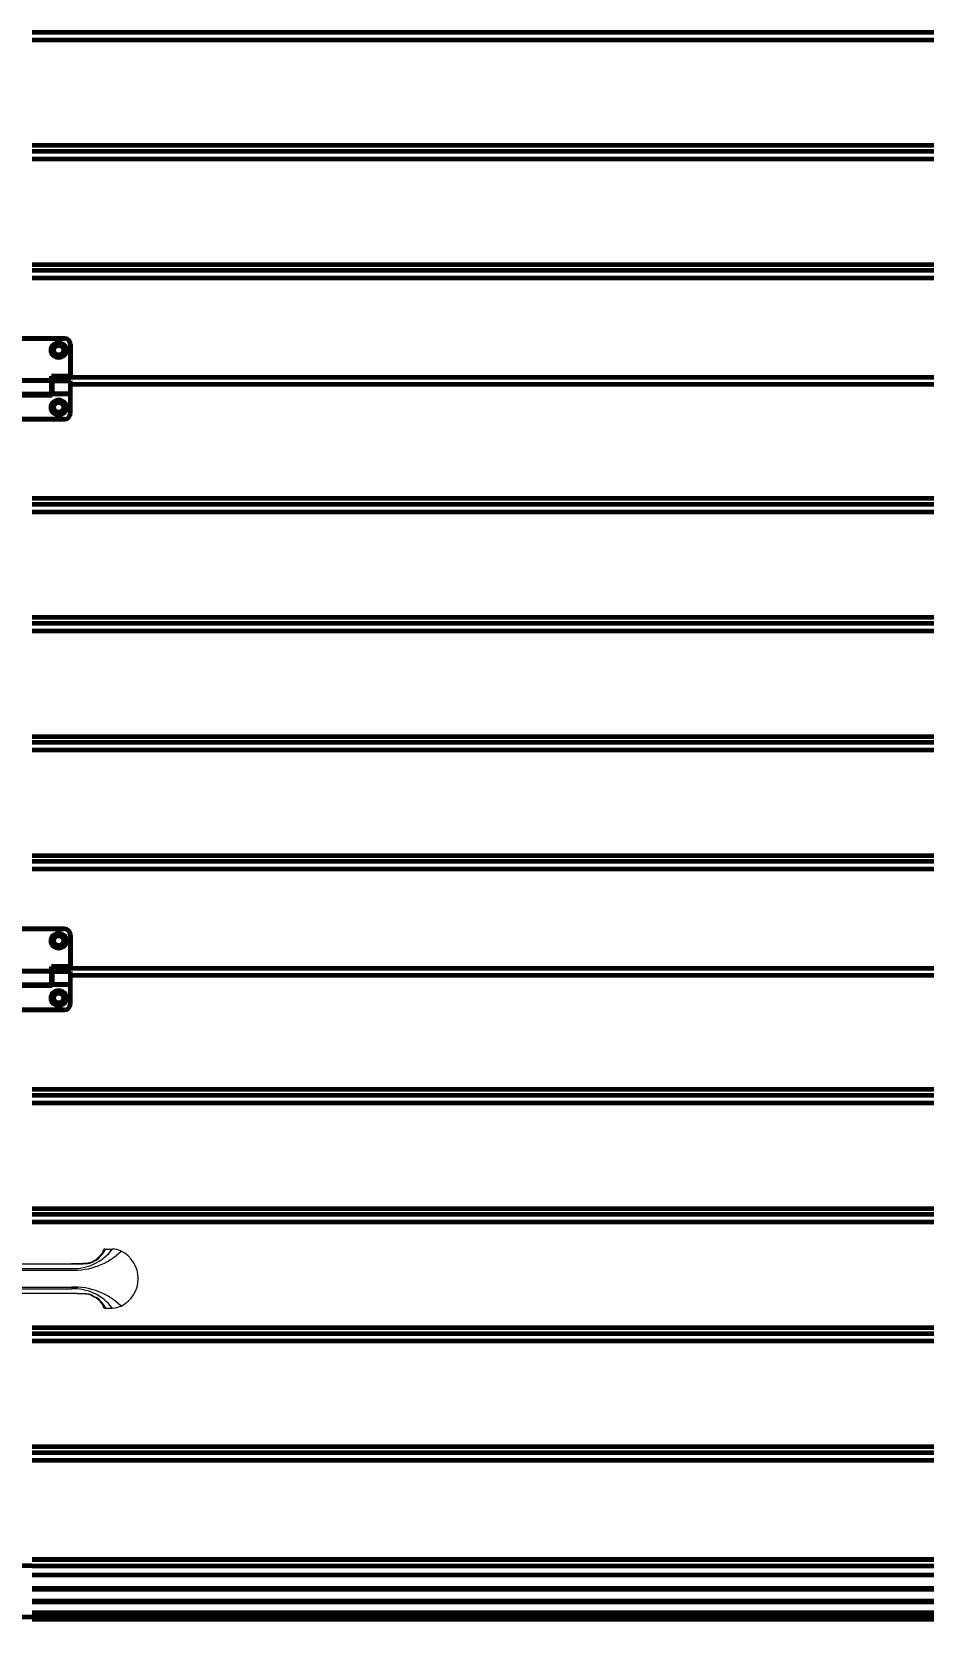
# Model space of a CAD drawing. Header units: millimetres. Extents: x 0 to 840, y 0 to 594.
# Drawn here: x 148.7 to 199.1, y 410.3 to 501.1 of the extents above; entities that cross this region are included whole.
import ezdxf

# ---------------------------------------------------------------- set-up
doc = ezdxf.new("R2010")
doc.units = ezdxf.units.MM
doc.linetypes.add('K5LT_BASIC', pattern=[0])
doc.linetypes.add('K5LT_THIN', pattern=[0])
doc.layers.add('Системный слой', color=7, linetype='Continuous')
doc.styles.add('KDIMTEXTSTYLE', font='GOST_AU.SHX', dxfattribs={"width": 0.96, "oblique": 15, "height": 5})
doc.dimstyles.new('KDIMSTYLE (0.07)', dxfattribs={"dimtxt": 5, "dimasz": 1, "dimexe": 2, "dimexo": 0, "dimgap": 1, "dimtad": 1, "dimlfac": 15, "dimtxsty": 'KDIMTEXTSTYLE', "dimsah": 1, "dimcen": 0, "dimdle": 1, "dimadec": 0, "dimazin": 0, "dimtfac": 0.667, "dimtmove": 0, "dimatfit": 3, "dimfxl": 1, "dimtvp": 1, "dimtolj": 1, "dimtzin": 0, "dimarcsym": 0})

# ---------------------------------------------------------------- blocks, each defined once
blk = doc.blocks.new('U0')
at = {"layer": 'Системный слой', "color": 5, "linetype": 'K5LT_BASIC', "lineweight": 60, "true_color": 0x0000ff}
blk.add_line((51.363, 411.478), (246.109, 411.478), dxfattribs=at)
blk = doc.blocks.new('KDIMARROW_01')
at = {"layer": 'Системный слой'}
blk.add_hatch(color=0, dxfattribs=at).paths.add_polyline_path([(0, 0), (-5, 0.658), (-4.5, 0), (-5, -0.658)])
at = {"layer": 'Системный слой', "color": 0, "linetype": 'K5LT_THIN', "lineweight": 18}
for p, q in [((-4.5, 0), (-5, 0.658)), ((-5, 0.658), (0, 0)), ((0, 0), (-5, -0.658)), ((-5, -0.658), (-4.5, 0)), ((0, 0), (-1, 0))]:
    blk.add_line(p, q, dxfattribs=at)
blk = doc.blocks.new('U42')
at = {"layer": 'Системный слой', "color": 5, "linetype": 'K5LT_BASIC', "lineweight": 60, "true_color": 0x0000ff}
for p, q in [((146.569, 483.451), (146.569, 481.651)), ((146.851, 483.117), (147.044, 483.451)), ((147.044, 482.784), (146.851, 483.117)), ((150.569, 483.784), (146.903, 483.784)), ((147.044, 483.451), (147.428, 483.451)), ((147.428, 483.451), (147.621, 483.117)), ((147.428, 482.784), (147.621, 483.117)), ((149.851, 483.117), (150.044, 483.451)), ((150.044, 482.784), (149.851, 483.117)), ((150.044, 483.451), (150.428, 483.451)), ((150.428, 483.451), (150.621, 483.117)), ((150.428, 482.784), (150.621, 483.117)), ((150.903, 481.651), (150.903, 483.451)), ((147.428, 482.784), (147.044, 482.784)), ((150.428, 482.784), (150.044, 482.784)), ((146.569, 481.651), (147.636, 481.651)), ((147.603, 481.377), (146.569, 481.377)), ((146.569, 480.644), (146.569, 481.377)), ((147.603, 481.377), (147.603, 480.644)), ((147.636, 481.651), (147.636, 481.394)), ((147.636, 480.627), (147.636, 481.394)), ((149.836, 481.394), (147.636, 481.394)), ((149.836, 481.651), (150.903, 481.651)), ((149.836, 481.394), (149.836, 481.651)), ((149.836, 481.394), (149.836, 480.627)), ((149.869, 480.644), (149.869, 481.377)), ((150.903, 481.377), (149.869, 481.377)), ((150.903, 480.644), (150.903, 481.377)), ((147.603, 480.644), (146.569, 480.644)), ((146.569, 479.544), (146.569, 480.644)), ((147.636, 481.244), (147.603, 481.244)), ((147.636, 480.777), (147.603, 480.777)), ((147.603, 480.644), (147.603, 480.577)), ((147.603, 480.577), (149.869, 480.577)), ((149.836, 480.627), (147.636, 480.627)), ((149.869, 481.244), (149.836, 481.244)), ((149.869, 480.777), (149.836, 480.777)), ((150.903, 480.644), (149.869, 480.644)), ((149.869, 480.577), (149.869, 480.644)), ((150.903, 479.544), (150.903, 480.644)), ((146.851, 479.877), (147.044, 480.211)), ((147.044, 479.544), (146.851, 479.877)), ((147.044, 480.211), (147.428, 480.211)), ((147.428, 479.544), (147.044, 479.544)), ((147.428, 480.211), (147.621, 479.877)), ((147.428, 479.544), (147.621, 479.877)), ((149.851, 479.877), (150.044, 480.211)), ((150.044, 479.544), (149.851, 479.877)), ((150.044, 480.211), (150.428, 480.211)), ((150.428, 479.544), (150.044, 479.544)), ((150.428, 480.211), (150.621, 479.877)), ((150.428, 479.544), (150.621, 479.877)), ((150.569, 479.211), (146.903, 479.211))]:
    blk.add_line(p, q, dxfattribs=at)
for centre, radius in [((147.236, 483.117), 0.433), ((147.236, 483.117), 0.297), ((147.236, 483.117), 0.283), ((147.236, 483.117), 0.274), ((150.236, 483.117), 0.433), ((150.236, 483.117), 0.297), ((150.236, 483.117), 0.283), ((150.236, 483.117), 0.274), ((147.236, 479.877), 0.433), ((147.236, 479.877), 0.297), ((147.236, 479.877), 0.283), ((147.236, 479.877), 0.274), ((150.236, 479.877), 0.433), ((150.236, 479.877), 0.297), ((150.236, 479.877), 0.283), ((150.236, 479.877), 0.274)]:
    blk.add_circle(centre, radius, dxfattribs=at)
for centre, start, end in [((146.903, 483.451), 90, 180), ((150.569, 483.451), 0, 90), ((146.903, 479.544), 180, 270), ((150.569, 479.544), 270, 0)]:
    blk.add_arc(centre, 0.333, start, end, dxfattribs=at)
blk = doc.blocks.new('U43')
at = {"layer": 'Системный слой', "color": 5, "linetype": 'K5LT_BASIC', "lineweight": 60, "true_color": 0x0000ff}
for p, q in [((146.569, 450.051), (146.569, 448.251)), ((146.851, 449.717), (147.044, 450.051)), ((147.044, 449.384), (146.851, 449.717)), ((150.569, 450.384), (146.903, 450.384)), ((147.044, 450.051), (147.428, 450.051)), ((147.428, 450.051), (147.621, 449.717)), ((147.428, 449.384), (147.621, 449.717)), ((149.851, 449.717), (150.044, 450.051)), ((150.044, 449.384), (149.851, 449.717)), ((150.044, 450.051), (150.428, 450.051)), ((150.428, 450.051), (150.621, 449.717)), ((150.428, 449.384), (150.621, 449.717)), ((150.903, 448.251), (150.903, 450.051)), ((147.428, 449.384), (147.044, 449.384)), ((150.428, 449.384), (150.044, 449.384)), ((146.569, 448.251), (147.636, 448.251)), ((147.603, 447.977), (146.569, 447.977)), ((146.569, 447.244), (146.569, 447.977)), ((147.603, 447.977), (147.603, 447.244)), ((147.636, 447.844), (147.603, 447.844)), ((147.636, 448.251), (147.636, 447.994)), ((147.636, 447.227), (147.636, 447.994)), ((149.836, 447.994), (147.636, 447.994)), ((149.836, 448.251), (150.903, 448.251)), ((149.836, 447.994), (149.836, 448.251)), ((149.836, 447.994), (149.836, 447.227)), ((149.869, 447.844), (149.836, 447.844)), ((149.869, 447.244), (149.869, 447.977)), ((150.903, 447.977), (149.869, 447.977)), ((150.903, 447.244), (150.903, 447.977)), ((147.603, 447.244), (146.569, 447.244)), ((146.569, 446.144), (146.569, 447.244)), ((146.851, 446.477), (147.044, 446.811)), ((147.044, 446.811), (147.428, 446.811)), ((147.428, 446.811), (147.621, 446.477)), ((147.636, 447.377), (147.603, 447.377)), ((147.603, 447.244), (147.603, 447.177)), ((147.603, 447.177), (149.869, 447.177)), ((149.836, 447.227), (147.636, 447.227)), ((149.869, 447.377), (149.836, 447.377)), ((149.851, 446.477), (150.044, 446.811)), ((150.903, 447.244), (149.869, 447.244)), ((149.869, 447.177), (149.869, 447.244)), ((150.044, 446.811), (150.428, 446.811)), ((150.428, 446.811), (150.621, 446.477)), ((150.903, 446.144), (150.903, 447.244)), ((147.044, 446.144), (146.851, 446.477)), ((147.428, 446.144), (147.044, 446.144)), ((147.428, 446.144), (147.621, 446.477)), ((150.044, 446.144), (149.851, 446.477)), ((150.428, 446.144), (150.044, 446.144)), ((150.428, 446.144), (150.621, 446.477)), ((150.569, 445.811), (146.903, 445.811))]:
    blk.add_line(p, q, dxfattribs=at)
for centre, radius in [((147.236, 449.717), 0.433), ((147.236, 449.717), 0.297), ((147.236, 449.717), 0.283), ((147.236, 449.717), 0.274), ((150.236, 449.717), 0.433), ((150.236, 449.717), 0.297), ((150.236, 449.717), 0.283), ((150.236, 449.717), 0.274), ((147.236, 446.477), 0.433), ((150.236, 446.477), 0.433), ((147.236, 446.477), 0.297), ((147.236, 446.477), 0.283), ((147.236, 446.477), 0.274), ((150.236, 446.477), 0.297), ((150.236, 446.477), 0.283), ((150.236, 446.477), 0.274)]:
    blk.add_circle(centre, radius, dxfattribs=at)
for centre, start, end in [((146.903, 450.051), 90, 180), ((150.569, 450.051), 0, 90), ((146.903, 446.144), 180, 270), ((150.569, 446.144), 270, 0)]:
    blk.add_arc(centre, 0.333, start, end, dxfattribs=at)
blk = doc.blocks.new('U45')
at = {"layer": 'Системный слой', "color": 5, "linetype": 'K5LT_BASIC', "lineweight": 60, "true_color": 0x0000ff}
for p, q in [((146.569, 481.651), (146.569, 483.451)), ((147.044, 483.451), (146.851, 483.117)), ((147.044, 482.784), (146.851, 483.117)), ((146.903, 483.784), (150.569, 483.784)), ((147.428, 483.451), (147.044, 483.451)), ((147.621, 483.117), (147.428, 483.451)), ((147.428, 482.784), (147.621, 483.117)), ((150.044, 483.451), (149.851, 483.117)), ((150.044, 482.784), (149.851, 483.117)), ((150.428, 483.451), (150.044, 483.451)), ((150.621, 483.117), (150.428, 483.451)), ((150.428, 482.784), (150.621, 483.117)), ((150.903, 483.451), (150.903, 481.651)), ((147.044, 482.784), (147.428, 482.784)), ((150.044, 482.784), (150.428, 482.784)), ((147.636, 481.651), (146.569, 481.651)), ((146.569, 480.644), (146.569, 481.377)), ((146.569, 481.377), (147.603, 481.377)), ((147.603, 480.644), (147.603, 481.377)), ((147.636, 481.394), (147.636, 481.651)), ((147.636, 481.394), (147.636, 480.627)), ((147.636, 481.394), (149.836, 481.394)), ((150.903, 481.651), (149.836, 481.651)), ((149.836, 481.651), (149.836, 481.394)), ((149.836, 480.627), (149.836, 481.394)), ((149.869, 481.377), (149.869, 480.644)), ((149.869, 481.377), (150.903, 481.377)), ((150.903, 480.644), (150.903, 481.377)), ((146.569, 480.644), (147.603, 480.644)), ((146.569, 479.544), (146.569, 480.644)), ((147.603, 481.244), (147.636, 481.244)), ((147.603, 480.777), (147.636, 480.777)), ((147.603, 480.577), (147.603, 480.644)), ((149.869, 480.577), (147.603, 480.577)), ((147.636, 480.627), (149.836, 480.627)), ((149.836, 481.244), (149.869, 481.244)), ((149.836, 480.777), (149.869, 480.777)), ((149.869, 480.644), (150.903, 480.644)), ((149.869, 480.644), (149.869, 480.577)), ((150.903, 479.544), (150.903, 480.644)), ((147.044, 480.211), (146.851, 479.877)), ((147.044, 479.544), (146.851, 479.877)), ((147.428, 480.211), (147.044, 480.211)), ((147.044, 479.544), (147.428, 479.544)), ((147.621, 479.877), (147.428, 480.211)), ((147.428, 479.544), (147.621, 479.877)), ((150.044, 480.211), (149.851, 479.877)), ((150.044, 479.544), (149.851, 479.877)), ((150.428, 480.211), (150.044, 480.211)), ((150.044, 479.544), (150.428, 479.544)), ((150.621, 479.877), (150.428, 480.211)), ((150.428, 479.544), (150.621, 479.877)), ((146.903, 479.211), (150.569, 479.211))]:
    blk.add_line(p, q, dxfattribs=at)
for centre, radius in [((147.236, 483.117), 0.433), ((147.236, 483.117), 0.297), ((147.236, 483.117), 0.283), ((147.236, 483.117), 0.274), ((150.236, 483.117), 0.433), ((150.236, 483.117), 0.297), ((150.236, 483.117), 0.283), ((150.236, 483.117), 0.274), ((147.236, 479.877), 0.433), ((147.236, 479.877), 0.297), ((147.236, 479.877), 0.283), ((147.236, 479.877), 0.274), ((150.236, 479.877), 0.433), ((150.236, 479.877), 0.297), ((150.236, 479.877), 0.283), ((150.236, 479.877), 0.274)]:
    blk.add_circle(centre, radius, dxfattribs=at)
for centre, start, end in [((146.903, 483.451), 90, 180), ((150.569, 483.451), 0, 90), ((146.903, 479.544), 180, 270), ((150.569, 479.544), 270, 0)]:
    blk.add_arc(centre, 0.333, start, end, dxfattribs=at)
blk = doc.blocks.new('U46')
at = {"layer": 'Системный слой', "color": 5, "linetype": 'K5LT_BASIC', "lineweight": 60, "true_color": 0x0000ff}
for p, q in [((146.569, 448.251), (146.569, 450.051)), ((147.044, 450.051), (146.851, 449.717)), ((147.044, 449.384), (146.851, 449.717)), ((146.903, 450.384), (150.569, 450.384)), ((147.428, 450.051), (147.044, 450.051)), ((147.621, 449.717), (147.428, 450.051)), ((147.428, 449.384), (147.621, 449.717)), ((150.044, 450.051), (149.851, 449.717)), ((150.044, 449.384), (149.851, 449.717)), ((150.428, 450.051), (150.044, 450.051)), ((150.621, 449.717), (150.428, 450.051)), ((150.428, 449.384), (150.621, 449.717)), ((150.903, 450.051), (150.903, 448.251)), ((147.044, 449.384), (147.428, 449.384)), ((150.044, 449.384), (150.428, 449.384)), ((147.636, 448.251), (146.569, 448.251)), ((146.569, 447.244), (146.569, 447.977)), ((146.569, 447.977), (147.603, 447.977)), ((147.603, 447.244), (147.603, 447.977)), ((147.603, 447.844), (147.636, 447.844)), ((147.636, 447.994), (147.636, 448.251)), ((147.636, 447.994), (147.636, 447.227)), ((147.636, 447.994), (149.836, 447.994)), ((150.903, 448.251), (149.836, 448.251)), ((149.836, 448.251), (149.836, 447.994)), ((149.836, 447.227), (149.836, 447.994)), ((149.836, 447.844), (149.869, 447.844)), ((149.869, 447.977), (149.869, 447.244)), ((149.869, 447.977), (150.903, 447.977)), ((150.903, 447.244), (150.903, 447.977)), ((146.569, 447.244), (147.603, 447.244)), ((146.569, 446.144), (146.569, 447.244)), ((147.044, 446.811), (146.851, 446.477)), ((147.428, 446.811), (147.044, 446.811)), ((147.621, 446.477), (147.428, 446.811)), ((147.603, 447.377), (147.636, 447.377)), ((147.603, 447.177), (147.603, 447.244)), ((149.869, 447.177), (147.603, 447.177)), ((147.636, 447.227), (149.836, 447.227)), ((149.836, 447.377), (149.869, 447.377)), ((150.044, 446.811), (149.851, 446.477)), ((149.869, 447.244), (150.903, 447.244)), ((149.869, 447.244), (149.869, 447.177)), ((150.428, 446.811), (150.044, 446.811)), ((150.621, 446.477), (150.428, 446.811)), ((150.903, 446.144), (150.903, 447.244)), ((147.044, 446.144), (146.851, 446.477)), ((147.044, 446.144), (147.428, 446.144)), ((147.428, 446.144), (147.621, 446.477)), ((150.044, 446.144), (149.851, 446.477)), ((150.044, 446.144), (150.428, 446.144)), ((150.428, 446.144), (150.621, 446.477)), ((146.903, 445.811), (150.569, 445.811))]:
    blk.add_line(p, q, dxfattribs=at)
for centre, radius in [((147.236, 449.717), 0.433), ((147.236, 449.717), 0.297), ((147.236, 449.717), 0.283), ((147.236, 449.717), 0.274), ((150.236, 449.717), 0.433), ((150.236, 449.717), 0.297), ((150.236, 449.717), 0.283), ((150.236, 449.717), 0.274), ((147.236, 446.477), 0.433), ((150.236, 446.477), 0.433), ((147.236, 446.477), 0.297), ((147.236, 446.477), 0.283), ((147.236, 446.477), 0.274), ((150.236, 446.477), 0.297), ((150.236, 446.477), 0.283), ((150.236, 446.477), 0.274)]:
    blk.add_circle(centre, radius, dxfattribs=at)
for centre, start, end in [((146.903, 450.051), 90, 180), ((150.569, 450.051), 0, 90), ((146.903, 446.144), 180, 270), ((150.569, 446.144), 270, 0)]:
    blk.add_arc(centre, 0.333, start, end, dxfattribs=at)

msp = doc.modelspace()

# ---------------------------------------------------------------- linework, layer by layer
at = {"layer": 'Системный слой', "color": 5, "linetype": 'K5LT_BASIC', "lineweight": 60, "true_color": 0x0000ff}
for p, q in [((148.73595, 501.1022), (228.40262, 501.1022)), ((148.73595, 500.66887), (228.40262, 500.66887)), ((148.73595, 494.7022), (228.40262, 494.7022)), ((148.73595, 494.36887), (228.40262, 494.36887)), ((148.73595, 493.93554), (228.40262, 493.93554)), ((148.73595, 487.96887), (228.40262, 487.96887)), ((148.73595, 487.63554), (228.40262, 487.63554)), ((148.73595, 487.2022), (228.40262, 487.2022)), ((150.88135, 481.59193), (228.53595, 481.59193)), ((150.90262, 481.18946), (228.53595, 481.18946)), ((148.73595, 474.7422), (228.40262, 474.7422)), ((148.73595, 474.40887), (228.40262, 474.40887)), ((148.73595, 473.97554), (228.40262, 473.97554)), ((148.73595, 468.00887), (228.40262, 468.00887)), ((148.73595, 467.67554), (228.40262, 467.67554)), ((148.73595, 467.2422), (228.40262, 467.2422)), ((148.73595, 461.27554), (228.40262, 461.27554)), ((148.73595, 460.9422), (228.40262, 460.9422)), ((148.73595, 460.50887), (228.40262, 460.50887)), ((148.73595, 454.5422), (228.40262, 454.5422)), ((148.73595, 454.20887), (228.40262, 454.20887)), ((148.73595, 453.77554), (228.40262, 453.77554)), ((150.88135, 448.16526), (228.53595, 448.16526)), ((150.90262, 447.76191), (228.53595, 447.76191)), ((148.73595, 441.31466), (228.40262, 441.31466)), ((148.73595, 440.98133), (228.40262, 440.98133)), ((148.73595, 440.54799), (228.40262, 440.54799)), ((148.73595, 434.58133), (228.40262, 434.58133)), ((148.73595, 434.24799), (228.40262, 434.24799)), ((148.73595, 433.81466), (228.40262, 433.81466)), ((148.73595, 427.84799), (228.40262, 427.84799)), ((148.73595, 427.51466), (228.40262, 427.51466)), ((148.73595, 427.08133), (228.40262, 427.08133)), ((148.73595, 421.11466), (228.40262, 421.11466)), ((148.73595, 420.78133), (228.40262, 420.78133)), ((148.73595, 420.34799), (228.40262, 420.34799)), ((148.73595, 414.36671), (68.93595, 414.36671)), ((148.73595, 414.73771), (228.53595, 414.73771)), ((148.73595, 414.72526), (228.53595, 414.72526)), ((148.73595, 414.36671), (228.53595, 414.36671)), ((148.73595, 413.85986), (228.53595, 413.85986)), ((148.73595, 413.09811), (228.20262, 413.09811)), ((148.73595, 413.04576), (228.53595, 413.04576)), ((148.73595, 412.38694), (228.70262, 412.38694)), ((148.73595, 412.33466), (228.70262, 412.33466)), ((148.73595, 411.72205), (233.06929, 411.72205)), ((148.73595, 411.68585), (233.06929, 411.68585)), ((233.06929, 411.62862), (148.73595, 411.62862)), ((148.73595, 411.39188), (233.06929, 411.39188)), ((233.06929, 411.33409), (148.73595, 411.33409)), ((233.06929, 411.32674), (148.73595, 411.32674))]:
    msp.add_line(p, q, dxfattribs=at)
at = {"layer": 'Системный слой', "color": 7, "linetype": 'K5LT_THIN', "lineweight": 18}
for p, q in [((152.86595, 432.27652), (153.26595, 432.27652)), ((146.51929, 431.43787), (150.95262, 431.43787)), ((146.51929, 431.4366), (150.95262, 431.4366)), ((146.51929, 431.18407), (150.95262, 431.18407)), ((146.51929, 431.0941), (149.19253, 431.0941)), ((149.19253, 431.0941), (150.95262, 431.0941)), ((146.51929, 430.12561), (151.31854, 430.12561)), ((146.51929, 430.03564), (150.95262, 430.03564)), ((146.51929, 429.78311), (150.95262, 429.78311)), ((146.51929, 429.78184), (150.95262, 429.78184)), ((149.19253, 430.12561), (150.95262, 430.12561)), ((152.73339, 429.06251), (152.73331, 429.0632)), ((152.86595, 428.94319), (153.26595, 428.94319))]:
    msp.add_line(p, q, dxfattribs=at)
for centre, radius, start, end in [((151.07694, 433.91636), 2.73512, 267.3948695, 323.162342), ((152.86595, 432.14319), 0.13333, 90.0268702, 174.6359665), ((153.26595, 431.14319), 1.13333, 64.0107664, 90), ((153.26595, 431.14319), 1.13333, 64.0107664, 90), ((151.13558, 434.84377), 3.75413, 267.2065415, 314.4080264), ((153.00595, 430.60985), 1.72667, 295.9892336, 64.0107664), ((153.00595, 430.60985), 1.72667, 295.9892336, 64.0107664), ((151.13558, 426.37594), 3.75413, 45.5919736, 92.7934585), ((151.07694, 427.30335), 2.73512, 36.837658, 92.6051305), ((153.26595, 430.07652), 1.13333, 270, 295.9892336), ((153.26595, 430.07652), 1.13333, 270, 295.9892336)]:
    msp.add_arc(centre, radius, start, end, dxfattribs=at)
for points, knots in [([(150.95262, 431.4366), (150.98207, 431.4363), (151.0354, 431.43633), (151.10698, 431.43757), (151.16643, 431.43933), (151.21573, 431.44117), (151.25456, 431.44272), (151.28492, 431.4439), (151.31185, 431.44485), (151.34105, 431.44573), (151.37996, 431.44678), (151.43282, 431.44807), (151.4968, 431.44962), (151.56128, 431.45159), (151.61172, 431.45377), (151.64748, 431.45581), (151.67303, 431.45749), (151.69918, 431.4588), (151.73104, 431.4602), (151.77173, 431.4619), (151.82011, 431.46445), (151.86944, 431.46842), (151.91346, 431.4737), (151.94714, 431.47915), (151.97337, 431.48442), (151.9976, 431.4902), (152.02363, 431.49752), (152.05146, 431.50667), (152.07707, 431.5163), (152.10017, 431.52629), (152.12083, 431.53652), (152.1408, 431.54772), (152.16076, 431.56003), (152.18018, 431.57261), (152.19907, 431.58451), (152.21577, 431.59412), (152.23255, 431.60261), (152.25078, 431.61128), (152.27367, 431.62133), (152.30246, 431.63304), (152.33687, 431.64633), (152.37412, 431.66131), (152.40778, 431.67684), (152.43519, 431.69227), (152.45535, 431.7062), (152.47033, 431.71873), (152.48179, 431.73), (152.49167, 431.7415), (152.50203, 431.75486), (152.51311, 431.7704), (152.52483, 431.78768), (152.53855, 431.80785), (152.55593, 431.83132), (152.5777, 431.8577), (152.6005, 431.88268), (152.62182, 431.90442), (152.64135, 431.92337), (152.66027, 431.94179), (152.68138, 431.96281), (152.70336, 431.98611), (152.72568, 432.01177), (152.74425, 432.03486), (152.75871, 432.05411), (152.76998, 432.06994), (152.77916, 432.08454), (152.78817, 432.09994), (152.7974, 432.11614), (152.80725, 432.13351), (152.81638, 432.14965), (152.82407, 432.1631), (152.82987, 432.17303), (152.83451, 432.18083), (152.83935, 432.18875), (152.84512, 432.19824), (152.85184, 432.20991), (152.85862, 432.22337), (152.86455, 432.23778), (152.86851, 432.25113), (152.8702, 432.26227), (152.86995, 432.27044), (152.86829, 432.27541), (152.86674, 432.27654), (152.86595, 432.27652)], [0, 0, 0, 0, 1.98800441, 3.72590676, 5.27922218, 6.55662777, 7.6134931, 8.38430305, 9.00019282, 9.78530737, 10.73964672, 12.14825167, 14.06348095, 15.93539283, 17.4391342, 18.25986839, 18.94753713, 19.60615876, 20.45941432, 21.62508372, 23.04403888, 24.61153316, 25.95563208, 27.00388116, 27.71613399, 28.41995345, 29.35625023, 30.34844239, 31.35522834, 32.1683718, 33.01109504, 33.8560071, 34.69902495, 35.62029981, 36.40684998, 37.09501856, 37.61229145, 38.26650269, 39.01986298, 39.90932173, 41.02845159, 42.23493148, 43.45123692, 44.43670794, 45.31097663, 46.00386461, 46.5936787, 47.16959379, 47.84236335, 48.67894525, 49.55857348, 50.49696288, 51.82154039, 53.3454776, 54.9336668, 56.19112605, 57.26971285, 58.45112028, 59.5659302, 61.09168997, 62.64460322, 64.21386752, 65.39526711, 66.38969039, 67.44266881, 68.46877966, 69.75582258, 71.14860701, 72.60544109, 73.6888819, 74.44479241, 75.01662559, 75.59453315, 76.26587401, 76.99673182, 77.85892372, 78.73548014, 79.64877367, 80.50824096, 81.34558608, 82.17655725, 83, 83, 83, 83]), ([(152.73332, 432.15653), (152.73329, 432.15633), (152.73316, 432.15525), (152.73273, 432.1522), (152.73203, 432.14766), (152.73116, 432.14241), (152.73013, 432.13677), (152.72899, 432.13114), (152.72781, 432.12591), (152.72673, 432.12165), (152.72582, 432.1184), (152.72504, 432.11589), (152.7244, 432.11394), (152.72381, 432.11227), (152.72328, 432.11086), (152.72275, 432.10951), (152.72219, 432.10816), (152.72127, 432.10608), (152.71978, 432.10284), (152.71744, 432.09818), (152.7141, 432.0919), (152.70978, 432.08399), (152.70425, 432.07428), (152.69709, 432.06214), (152.68765, 432.0468), (152.67752, 432.03098), (152.66764, 432.01642), (152.65745, 432.00219), (152.64661, 431.98767), (152.63617, 431.9742), (152.62807, 431.96407), (152.62156, 431.9561), (152.6157, 431.94906), (152.60973, 431.94203), (152.6035, 431.93483), (152.59594, 431.92626), (152.58576, 431.91501), (152.57344, 431.90179), (152.56101, 431.88879), (152.54955, 431.87693), (152.53841, 431.8654), (152.5268, 431.85338), (152.51542, 431.84159), (152.50409, 431.8298), (152.49241, 431.81763), (152.47917, 431.80379), (152.46578, 431.78974), (152.45315, 431.7765), (152.44334, 431.76627), (152.43555, 431.75823), (152.42937, 431.7519), (152.42346, 431.74592), (152.41763, 431.74009), (152.41166, 431.7342), (152.4055, 431.72822), (152.39907, 431.7221), (152.39203, 431.7155), (152.38438, 431.70849), (152.37594, 431.701), (152.36672, 431.69313), (152.35647, 431.68475), (152.3453, 431.67607), (152.33343, 431.66745), (152.32197, 431.65976), (152.31201, 431.65355), (152.30381, 431.64872), (152.29695, 431.64484), (152.29036, 431.64124), (152.28331, 431.63751), (152.27462, 431.63304), (152.26385, 431.62765), (152.25137, 431.62152), (152.23814, 431.61503), (152.22462, 431.60835), (152.21044, 431.60124), (152.19573, 431.59372), (152.18052, 431.58561), (152.16475, 431.57666), (152.1482, 431.56708), (152.13084, 431.55705), (152.11282, 431.54698), (152.09424, 431.53721), (152.07493, 431.52783), (152.05543, 431.51922), (152.03677, 431.51175), (152.01944, 431.50538), (152.00283, 431.49973), (151.98574, 431.49438), (151.96858, 431.48953), (151.95248, 431.48547), (151.93812, 431.48226), (151.92316, 431.47926), (151.90507, 431.47604), (151.8844, 431.47289), (151.86561, 431.47049), (151.85247, 431.46901), (151.84388, 431.46812), (151.8381, 431.46755), (151.8333, 431.4671), (151.82961, 431.46677), (151.82537, 431.46639), (151.81974, 431.46592), (151.81102, 431.46522), (151.79733, 431.46421), (151.77676, 431.46291), (151.75458, 431.46172), (151.73709, 431.46087), (151.72464, 431.46029), (151.715, 431.45983), (151.70671, 431.45944), (151.69935, 431.45908), (151.69196, 431.45871), (151.68294, 431.45824), (151.67108, 431.45759), (151.65583, 431.45663), (151.63713, 431.45542), (151.61562, 431.45423), (151.59176, 431.45309), (151.5637, 431.45194), (151.53222, 431.45088), (151.49884, 431.44992), (151.46884, 431.44917), (151.44231, 431.44855), (151.42004, 431.44804), (151.40054, 431.4476), (151.3839, 431.44721), (151.36829, 431.44683), (151.35387, 431.44647), (151.33998, 431.44611), (151.32659, 431.44574), (151.30975, 431.44525), (151.29361, 431.44473), (151.2747, 431.44408), (151.25929, 431.44354), (151.24209, 431.44292), (151.22374, 431.44228), (151.20413, 431.4416), (151.18455, 431.44097), (151.16394, 431.44034), (151.14137, 431.43972), (151.11571, 431.4391), (151.08989, 431.4386), (151.0653, 431.43822), (151.04082, 431.43794), (151.01619, 431.43776), (150.99263, 431.43771), (150.97417, 431.43775), (150.96119, 431.43781), (150.9551, 431.43786), (150.95262, 431.43787)], [0, 0, 0, 0, 0.93173979, 2.10999732, 3.22379204, 4.27535162, 5.39172588, 6.64545604, 7.88394468, 9.11234337, 10.22799183, 11.2605053, 12.37969888, 13.48636742, 14.6281773, 15.48543717, 16.50697832, 17.51242406, 18.47998082, 19.39546015, 20.4497961, 21.5696125, 22.53706388, 23.85149737, 25.43282738, 27.04155082, 28.25730939, 29.44926905, 30.98926377, 32.40129299, 33.60644009, 34.55270461, 35.63538317, 36.56847537, 37.31489116, 38.11399404, 39.14131582, 40.35604689, 41.43961832, 42.36492267, 43.3638994, 44.52686199, 45.74703052, 46.79003475, 47.9567091, 49.22124097, 50.70782621, 51.95470384, 53.09525488, 53.90162803, 54.70044204, 55.4919612, 56.28733308, 56.99204494, 57.62610802, 58.26174627, 58.93413353, 59.63672288, 60.38168308, 61.28835252, 62.37676934, 63.70760711, 65.23519296, 66.86452542, 68.26257003, 69.31890392, 70.30636718, 71.25274907, 72.15804962, 72.9912317, 73.97356009, 74.99155267, 75.93896601, 76.95807898, 78.05271457, 79.14560348, 80.23922592, 81.36199723, 82.55922522, 83.79967606, 85.08054683, 86.34612337, 87.56582295, 88.79513127, 89.93027129, 90.91383397, 91.88737145, 92.94713861, 94.00823488, 94.85799565, 95.51729392, 96.13322491, 96.9067473, 97.86743641, 98.80524284, 99.54443422, 100.06357857, 100.59963629, 101.19261321, 102.02526068, 102.73864386, 103.36720407, 103.84521391, 104.56453314, 105.51742003, 106.46476781, 107.19527449, 107.7340819, 108.27864581, 108.92964218, 109.59046674, 110.23131603, 110.99327893, 111.8820177, 112.94651601, 114.11389016, 115.26671014, 116.36602588, 117.463146, 118.78977153, 120.06356583, 121.3324082, 122.42949694, 123.57342227, 124.59291626, 125.67828917, 126.829541, 128.11792074, 129.29136353, 130.44298853, 131.51386608, 133.51104226, 134.44372485, 135.41014911, 136.41031504, 137.46506489, 138.47736219, 139.44104185, 140.22179801, 141.10307626, 142.07671123, 143.0710703, 143.93505882, 144.85643982, 146.0535659, 147.31688094, 148.56100218, 149.37072066, 150, 150, 150, 150]), ([(150.95262, 429.78311), (150.98368, 429.78345), (151.03993, 429.78358), (151.11694, 429.7826), (151.1808, 429.78094), (151.23446, 429.77911), (151.27425, 429.77767), (151.30526, 429.77659), (151.33038, 429.77582), (151.35801, 429.77501), (151.39397, 429.774), (151.44251, 429.77265), (151.49902, 429.77095), (151.55357, 429.76898), (151.59692, 429.767), (151.63045, 429.76521), (151.65854, 429.76331), (151.68583, 429.7617), (151.71272, 429.76064), (151.74155, 429.75967), (151.77399, 429.75852), (151.81167, 429.75661), (151.85367, 429.75313), (151.89609, 429.74753), (151.93528, 429.74016), (151.96819, 429.7324), (151.99641, 429.72402), (152.02429, 429.71448), (152.05182, 429.70395), (152.07935, 429.69251), (152.10309, 429.68143), (152.12471, 429.66992), (152.14405, 429.6583), (152.16328, 429.64544), (152.18223, 429.63182), (152.20066, 429.61852), (152.21798, 429.60692), (152.23538, 429.59695), (152.25544, 429.58726), (152.27877, 429.57748), (152.30658, 429.56741), (152.33661, 429.55767), (152.36779, 429.54759), (152.39595, 429.53723), (152.42049, 429.52602), (152.44017, 429.51453), (152.45554, 429.50309), (152.46772, 429.49196), (152.47804, 429.48051), (152.48802, 429.46763), (152.49875, 429.45347), (152.51211, 429.43625), (152.52972, 429.41486), (152.552, 429.38978), (152.57601, 429.36463), (152.59783, 429.34279), (152.61637, 429.32462), (152.63262, 429.30891), (152.64856, 429.29321), (152.66581, 429.27477), (152.68614, 429.25079), (152.70793, 429.22215), (152.728, 429.19362), (152.7436, 429.17103), (152.75589, 429.15376), (152.76699, 429.13879), (152.77901, 429.12272), (152.79309, 429.10459), (152.80732, 429.08616), (152.81969, 429.06947), (152.82853, 429.05671), (152.83446, 429.04744), (152.8388, 429.04009), (152.84325, 429.03185), (152.8484, 429.02068), (152.85356, 429.00654), (152.85774, 428.99122), (152.86069, 428.97702), (152.86265, 428.96585), (152.86399, 428.95793), (152.86496, 428.95234), (152.8658, 428.94795), (152.86638, 428.94483), (152.86637, 428.94344), (152.86612, 428.94319), (152.86598, 428.94319)], [0, 0, 0, 0, 2.16092072, 4.06446289, 5.90865023, 7.30120488, 8.49950536, 9.23626172, 9.90169526, 10.60223109, 11.55079252, 12.90896014, 14.64205021, 16.25360695, 17.48584417, 18.33271811, 19.14702749, 19.95172085, 20.74137712, 21.52684075, 22.5344024, 23.71326875, 25.07701617, 26.60815431, 27.91806488, 28.98232707, 29.86734029, 30.74450228, 31.79719373, 32.66740082, 33.57427922, 34.32896456, 35.09483193, 35.86224456, 36.71802546, 37.5283408, 38.23050374, 38.86817306, 39.5538807, 40.42020029, 41.30713281, 42.37483771, 43.4271662, 44.49911914, 45.43919153, 46.36539886, 47.15206195, 47.80658084, 48.48916495, 49.19567321, 49.99779166, 50.86964297, 52.09766988, 53.64451223, 55.22792199, 56.55426192, 57.58920612, 58.56201905, 59.50831316, 60.54678189, 61.90620227, 63.76125373, 65.55721414, 66.99042301, 67.97929507, 68.97522343, 70.14838112, 71.55433968, 73.264291, 74.80603551, 75.99457674, 76.74335838, 77.33937184, 78.0150607, 78.93407767, 80.04691847, 81.23030987, 82.27124096, 83.13444811, 83.78039934, 84.25845286, 84.73005675, 85.26330571, 85.71329322, 86, 86, 86, 86]), ([(150.95262, 429.78184), (150.95306, 429.78184), (150.95984, 429.7819), (150.97833, 429.78201), (150.99731, 429.78207), (151.01646, 429.78208), (151.03763, 429.78203), (151.06084, 429.7819), (151.08405, 429.78169), (151.10724, 429.78139), (151.13162, 429.781), (151.15861, 429.78045), (151.18514, 429.77981), (151.20942, 429.77914), (151.23068, 429.7785), (151.25008, 429.77789), (151.26845, 429.7773), (151.28516, 429.77676), (151.30075, 429.77627), (151.31494, 429.77583), (151.3288, 429.77543), (151.34384, 429.77501), (151.36127, 429.77453), (151.38205, 429.77398), (151.40412, 429.7734), (151.4278, 429.77276), (151.4524, 429.77208), (151.47915, 429.7713), (151.50793, 429.77039), (151.53946, 429.76927), (151.56978, 429.76803), (151.59501, 429.76684), (151.61477, 429.76579), (151.63209, 429.76479), (151.64957, 429.76367), (151.66725, 429.76245), (151.68644, 429.76143), (151.70742, 429.76053), (151.73032, 429.75967), (151.75198, 429.75884), (151.77295, 429.75789), (151.79452, 429.75669), (151.81797, 429.75496), (151.84056, 429.75272), (151.86085, 429.75018), (151.87963, 429.74736), (151.89903, 429.74393), (151.91812, 429.73996), (151.93733, 429.73539), (151.95633, 429.73018), (151.97556, 429.72388), (151.99261, 429.71758), (152.00679, 429.7119), (152.01935, 429.70658), (152.03185, 429.70101), (152.04476, 429.69492), (152.05794, 429.6883), (152.07197, 429.68078), (152.08753, 429.67186), (152.10423, 429.66165), (152.12229, 429.65006), (152.1394, 429.6388), (152.15516, 429.62852), (152.16822, 429.62025), (152.17958, 429.61337), (152.19021, 429.60723), (152.20106, 429.60141), (152.21272, 429.59549), (152.22601, 429.58903), (152.24121, 429.58206), (152.25843, 429.57454), (152.27583, 429.56721), (152.2916, 429.56055), (152.30473, 429.5548), (152.31595, 429.54963), (152.32605, 429.54465), (152.33523, 429.53979), (152.344, 429.53482), (152.35304, 429.52931), (152.36285, 429.52284), (152.37245, 429.51596), (152.38105, 429.50933), (152.38871, 429.50309), (152.39687, 429.49609), (152.40572, 429.48814), (152.41555, 429.47906), (152.42659, 429.46859), (152.43892, 429.4567), (152.45131, 429.44456), (152.46355, 429.43246), (152.47568, 429.42036), (152.48823, 429.40777), (152.50109, 429.39479), (152.51402, 429.38163), (152.526, 429.36934), (152.53731, 429.35762), (152.54829, 429.34609), (152.55928, 429.3344), (152.57027, 429.32219), (152.58192, 429.30847), (152.59395, 429.29346), (152.60697, 429.27645), (152.62062, 429.25793), (152.63478, 429.23819), (152.6486, 429.21872), (152.6617, 429.2004), (152.67387, 429.18366), (152.68493, 429.16847), (152.69456, 429.15523), (152.70251, 429.14406), (152.70863, 429.13517), (152.713, 429.1285), (152.71603, 429.12363), (152.71804, 429.12026), (152.71938, 429.11791), (152.72025, 429.11629), (152.72087, 429.11507), (152.7213, 429.11416), (152.72168, 429.11331), (152.72205, 429.11239), (152.72247, 429.11125), (152.72298, 429.10981), (152.72364, 429.1078), (152.72438, 429.10541), (152.72517, 429.10268), (152.72608, 429.09934), (152.72713, 429.09525), (152.72811, 429.09112), (152.72878, 429.08811), (152.72922, 429.08608), (152.72955, 429.08454), (152.72983, 429.0832), (152.73009, 429.08192), (152.73037, 429.08049), (152.7307, 429.07883), (152.7311, 429.07671), (152.73165, 429.07373), (152.73222, 429.07038), (152.73267, 429.06763), (152.73296, 429.06565), (152.73319, 429.06408), (152.73337, 429.06276), (152.7334, 429.06242), (152.73339, 429.06251)], [0, 0, 0, 0, 1.27887486, 2.34578283, 3.10217829, 3.87059357, 4.79625793, 5.82063025, 6.80017368, 7.62910765, 8.53406218, 9.51503727, 10.59175451, 11.5319034, 12.46919608, 13.52985483, 14.66895596, 15.85358192, 16.84881606, 17.88679239, 18.87971758, 19.82153757, 20.94681994, 22.05536601, 23.23723382, 24.32865967, 25.53409213, 26.63744053, 27.76046151, 28.91270246, 30.12821336, 31.10757899, 31.82400082, 32.57122177, 33.42289959, 34.32815793, 35.24129457, 36.38601952, 37.56424675, 38.70846775, 39.56771111, 40.53409588, 41.66387959, 42.76143143, 43.68359473, 44.62569502, 45.69566203, 46.89349577, 47.87384945, 48.94491743, 50.0126347, 51.04988512, 51.87219073, 52.61392188, 53.56287769, 54.63480984, 55.68376737, 56.76198167, 57.92069852, 59.17469692, 60.30482616, 61.47334214, 62.48081319, 63.47042298, 64.3688464, 65.30091482, 66.26396749, 67.2026422, 68.24964255, 69.55863102, 70.88327675, 72.28826651, 73.4490902, 74.47060409, 75.50179027, 76.54457925, 77.60037159, 78.47384069, 79.33160529, 80.31663864, 81.37218635, 82.26003499, 83.14102482, 84.16684114, 85.50694427, 86.86263471, 88.11420259, 89.21098077, 90.21813204, 91.17485637, 92.10218292, 93.06934296, 94.22889914, 95.3654732, 96.47906514, 97.49833127, 98.53171474, 99.63538283, 100.79823677, 102.02081155, 103.53192573, 105.0865784, 106.84586709, 108.65919747, 110.37808258, 112.02005877, 113.55705644, 115.07958169, 116.64792166, 118.11171868, 119.55648684, 120.89659697, 122.02371831, 123.10782756, 124.04503321, 124.98770177, 125.86954168, 126.84294524, 127.72291174, 128.55310355, 129.2340494, 130.03568672, 130.81799538, 131.51544942, 132.04311211, 132.60889535, 133.37417075, 134.15049114, 134.83190012, 135.28679728, 135.8165906, 136.55513502, 137.32688353, 137.97847126, 138.4141079, 138.90588669, 139.58514907, 140.39483238, 141.13238213, 141.70686097, 142.30519878, 143.06008672, 144, 144, 144, 144]), ([(152.7332, 429.06406), (152.73355, 429.06041), (152.7344, 429.05409), (152.73627, 429.04516), (152.73845, 429.03723), (152.74115, 429.02933), (152.74477, 429.0206), (152.74953, 429.0112), (152.75565, 429.00131), (152.76208, 428.99272), (152.76853, 428.98535), (152.77547, 428.97841), (152.78366, 428.9714), (152.79318, 428.9646), (152.80234, 428.95919), (152.81093, 428.95497), (152.81959, 428.95138), (152.82923, 428.94819), (152.83981, 428.94563), (152.85077, 428.9439), (152.85821, 428.94336), (152.86209, 428.94324)], [0, 0, 0, 0, 1.26578421, 2.20260873, 3.15025642, 4.11423244, 5.08371362, 6.39007787, 7.70146037, 9.01786111, 10.00827234, 10.99905376, 12.31837775, 13.63407108, 14.94613373, 15.92257472, 16.89519709, 18.16967465, 19.42382791, 20.65765686, 22, 22, 22, 22])]:
    msp.add_open_spline(points, degree=3, knots=knots, dxfattribs=at)
for points in [[(152.86589, 432.27652), (152.86591, 432.27652), (152.86593, 432.27652), (152.86595, 432.27652)], [(152.86596, 428.94319), (152.86468, 428.94319), (152.86339, 428.94321), (152.86209, 428.94324)]]:
    msp.add_open_spline(points, degree=3, dxfattribs=at)

# ---------------------------------------------------------------- block references
at = {"layer": 'Системный слой'}
for name in ['U0', 'U42', 'U45', 'U43', 'U46']:
    msp.add_blockref(name, (0, 0), dxfattribs=at)

# ---------------------------------------------------------------- dimensions: what is measured, and where the dimension line sits
at = {"layer": 'Системный слой', "color": 7}
for base, p1, p2, text in [((64.40262, 377.82652), (233.86929, 421.15173), (64.40262, 421.15173), '\\H5.0;\\W0.965;\\Q15;\\H5.0;\\W0.965;\\Q15;\\Q15;B+50\\X\\H5.0;\\W0.965;\\Q15;\\Q15;ширина полотна'), ((66.06929, 400.27495), (232.20262, 419.61839), (66.06929, 418.77381), '\\H5.0;\\W0.965;\\Q15;\\H5.0;\\W0.965;\\Q15;\\Q15;B\\X\\H5.0;\\W0.965;\\Q15;\\Q15;ширина проема')]:
    msp.add_linear_dim(base=base, p1=p1, p2=p2, text=text, dimstyle='KDIMSTYLE (0.07)', override={"dimexo": 0, "dimblk1": 'KDIMARROW_01', "dimblk2": 'KDIMARROW_01', "dimse1": 0, "dimse2": 0, "dimclrt": 7, "dimtolj": 1}, dxfattribs=at).render()

doc.saveas('drawing.dxf')
